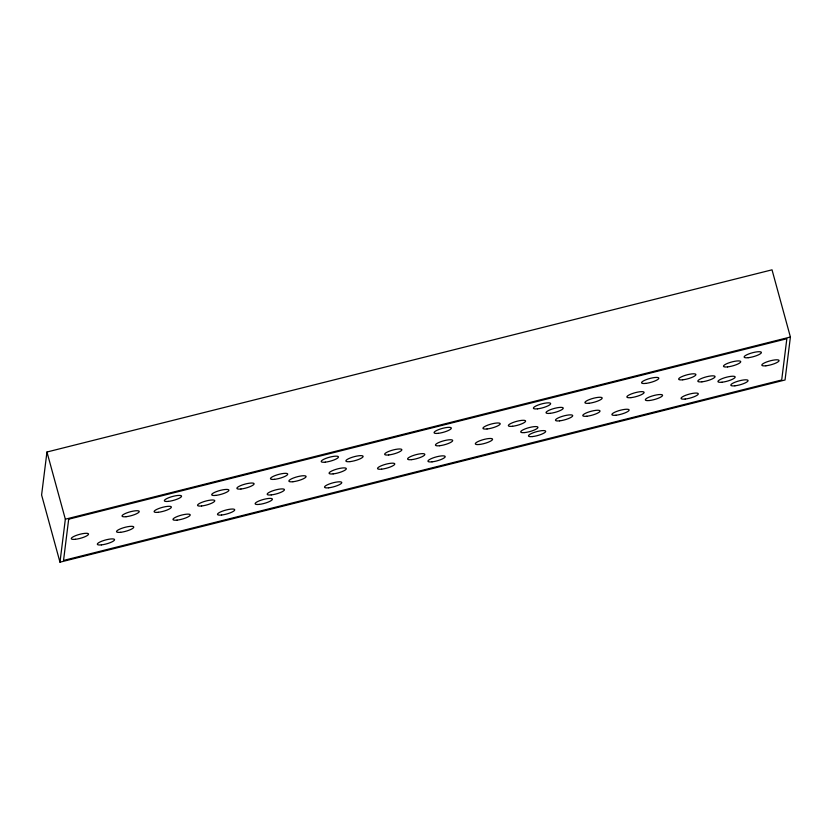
<?xml version="1.0" encoding="UTF-8"?>
<svg xmlns="http://www.w3.org/2000/svg" width="832" height="832" viewBox="0 0 832 832"><rect width="100%" height="100%" fill="white"/><g stroke="black" fill="none" stroke-linecap="round" stroke-linejoin="round"><path stroke-width="1.25" d="M46.956 452.015L41.6 494.978L59.977 562.172L785.044 379.985L790.4 337.022L772.023 269.828L46.956 452.015L65.343 519.199L59.977 562.172M65.343 519.199L790.4 337.022M68.682 519.189L63.544 560.446L781.695 379.995L786.843 338.749L68.682 519.189M765.908 365.789A8.934 2.007 -15.3 0 0 779.085 360.672A8.934 2.007 -15.3 0 0 766.376 362.066A8.934 2.007 -15.3 0 0 765.908 365.789M75.379 539.292A8.934 2.007 -15.3 0 0 88.556 534.175A8.934 2.007 -15.3 0 0 75.837 535.569A8.934 2.007 -15.3 0 0 75.379 539.292M589.025 403.26A8.934 2.007 -15.3 0 0 602.202 398.143A8.934 2.007 -15.3 0 0 589.482 399.537A8.934 2.007 -15.3 0 0 589.025 403.26M524.794 432.567A8.934 2.007 -15.3 0 0 537.971 427.45A8.934 2.007 -15.3 0 0 525.262 428.844A8.934 2.007 -15.3 0 0 524.794 432.567M388.7 454.958A8.934 2.007 -15.3 0 0 401.877 449.852A8.934 2.007 -15.3 0 0 389.168 451.246A8.934 2.007 -15.3 0 0 388.7 454.958M271.274 494.905A8.934 2.007 -15.3 0 0 284.461 489.788A8.934 2.007 -15.3 0 0 271.742 491.182A8.934 2.007 -15.3 0 0 271.274 494.905M215.748 495.404A8.934 2.007 -15.3 0 0 228.925 490.298A8.934 2.007 -15.3 0 0 216.216 491.691A8.934 2.007 -15.3 0 0 215.748 495.404M682.75 379.798A8.934 2.007 -15.3 0 0 695.926 374.681A8.934 2.007 -15.3 0 0 683.207 376.074A8.934 2.007 -15.3 0 0 682.75 379.798M722.02 382.221A8.934 2.007 -15.3 0 0 735.197 377.104A8.934 2.007 -15.3 0 0 722.488 378.498A8.934 2.007 -15.3 0 0 722.02 382.221M487.053 428.969A8.934 2.007 -15.3 0 0 500.23 423.852A8.934 2.007 -15.3 0 0 487.51 425.246A8.934 2.007 -15.3 0 0 487.053 428.969M333.174 473.886A8.934 2.007 -15.3 0 0 346.351 468.77A8.934 2.007 -15.3 0 0 333.632 470.163A8.934 2.007 -15.3 0 0 333.174 473.886M177.06 520.125A8.934 2.007 -15.3 0 0 190.247 515.008A8.934 2.007 -15.3 0 0 177.528 516.402A8.934 2.007 -15.3 0 0 177.06 520.125M649.418 400.514A8.934 2.007 -15.3 0 0 662.594 395.398A8.934 2.007 -15.3 0 0 649.886 396.791A8.934 2.007 -15.3 0 0 649.418 400.514M586.862 416.229A8.934 2.007 -15.3 0 0 600.038 411.112A8.934 2.007 -15.3 0 0 587.33 412.506A8.934 2.007 -15.3 0 0 586.862 416.229M432.047 461.843A8.934 2.007 -15.3 0 0 445.224 456.726A8.934 2.007 -15.3 0 0 432.505 458.12A8.934 2.007 -15.3 0 0 432.047 461.843M381.618 469.165A8.934 2.007 -15.3 0 0 394.805 464.058A8.934 2.007 -15.3 0 0 382.086 465.442A8.934 2.007 -15.3 0 0 381.618 469.165M274.55 479.326A8.934 2.007 -15.3 0 0 287.726 474.209A8.934 2.007 -15.3 0 0 275.018 475.602A8.934 2.007 -15.3 0 0 274.55 479.326M685.142 399.048A8.934 2.007 -15.3 0 0 698.329 393.931A8.934 2.007 -15.3 0 0 685.61 395.325A8.934 2.007 -15.3 0 0 685.142 399.048M126.09 516.703A8.934 2.007 -15.3 0 0 139.266 511.597A8.934 2.007 -15.3 0 0 126.558 512.99A8.934 2.007 -15.3 0 0 126.09 516.703M221.572 515.029A8.934 2.007 -15.3 0 0 234.749 509.912A8.934 2.007 -15.3 0 0 222.04 511.306A8.934 2.007 -15.3 0 0 221.572 515.029M438.162 433.337A8.934 2.007 -15.3 0 0 451.35 428.22A8.934 2.007 -15.3 0 0 438.63 429.614A8.934 2.007 -15.3 0 0 438.162 433.337M748.238 357.698A8.934 2.007 -15.3 0 0 761.415 352.581A8.934 2.007 -15.3 0 0 748.696 353.974A8.934 2.007 -15.3 0 0 748.238 357.698M645.653 383.417A8.934 2.007 -15.3 0 0 658.83 378.3A8.934 2.007 -15.3 0 0 646.11 379.694A8.934 2.007 -15.3 0 0 645.653 383.417M101.41 544.887A8.934 2.007 -15.3 0 0 114.587 539.781A8.934 2.007 -15.3 0 0 101.878 541.164A8.934 2.007 -15.3 0 0 101.41 544.887M168.397 501.384A8.934 2.007 -15.3 0 0 181.574 496.278A8.934 2.007 -15.3 0 0 168.865 497.671A8.934 2.007 -15.3 0 0 168.397 501.384M328.609 487.802A8.934 2.007 -15.3 0 0 341.796 482.685A8.934 2.007 -15.3 0 0 329.077 484.078A8.934 2.007 -15.3 0 0 328.609 487.802M532.532 436.561A8.934 2.007 -15.3 0 0 545.709 431.454A8.934 2.007 -15.3 0 0 532.99 432.848A8.934 2.007 -15.3 0 0 532.532 436.561M727.563 366.902A8.934 2.007 -15.3 0 0 740.75 361.785A8.934 2.007 -15.3 0 0 728.031 363.178A8.934 2.007 -15.3 0 0 727.563 366.902M537.482 408.834A8.934 2.007 -15.3 0 0 550.67 403.728A8.934 2.007 -15.3 0 0 537.95 405.111A8.934 2.007 -15.3 0 0 537.482 408.834M325.302 462.155A8.934 2.007 -15.3 0 0 338.478 457.038A8.934 2.007 -15.3 0 0 325.77 458.432A8.934 2.007 -15.3 0 0 325.302 462.155M259.241 504.39A8.934 2.007 -15.3 0 0 272.418 499.273A8.934 2.007 -15.3 0 0 259.698 500.666A8.934 2.007 -15.3 0 0 259.241 504.39M158.205 512.294A8.934 2.007 -15.3 0 0 171.392 507.177A8.934 2.007 -15.3 0 0 158.673 508.57A8.934 2.007 -15.3 0 0 158.205 512.294M439.535 445.734A8.934 2.007 -15.3 0 0 452.712 440.617A8.934 2.007 -15.3 0 0 440.003 442.01A8.934 2.007 -15.3 0 0 439.535 445.734M630.958 397.634A8.934 2.007 -15.3 0 0 644.134 392.517A8.934 2.007 -15.3 0 0 631.426 393.91A8.934 2.007 -15.3 0 0 630.958 397.634M479.398 444.475A8.934 2.007 -15.3 0 0 492.586 439.358A8.934 2.007 -15.3 0 0 479.866 440.752A8.934 2.007 -15.3 0 0 479.398 444.475M550.087 413.348A8.934 2.007 -15.3 0 0 563.264 408.242A8.934 2.007 -15.3 0 0 550.555 409.635A8.934 2.007 -15.3 0 0 550.087 413.348M615.982 415.23A8.934 2.007 -15.3 0 0 629.158 410.114A8.934 2.007 -15.3 0 0 616.45 411.507A8.934 2.007 -15.3 0 0 615.982 415.23M292.926 481.728A8.934 2.007 -15.3 0 0 306.114 476.622A8.934 2.007 -15.3 0 0 293.394 478.015A8.934 2.007 -15.3 0 0 292.926 481.728M559.562 420.857A8.934 2.007 -15.3 0 0 572.738 415.74A8.934 2.007 -15.3 0 0 560.03 417.134A8.934 2.007 -15.3 0 0 559.562 420.857M512.595 426.265A8.934 2.007 -15.3 0 0 525.626 421.117A8.934 2.007 -15.3 0 0 512.741 422.625A8.934 2.007 -15.3 0 0 512.595 426.265M411.674 459.638A8.934 2.007 -15.3 0 0 424.861 454.522A8.934 2.007 -15.3 0 0 412.142 455.915A8.934 2.007 -15.3 0 0 411.674 459.638M201.625 505.981A8.934 2.007 -15.3 0 0 214.802 500.864A8.934 2.007 -15.3 0 0 202.093 502.258A8.934 2.007 -15.3 0 0 201.625 505.981M701.917 381.826A8.934 2.007 -15.3 0 0 715.094 376.709A8.934 2.007 -15.3 0 0 702.385 378.102A8.934 2.007 -15.3 0 0 701.917 381.826M349.96 461.625A8.934 2.007 -15.3 0 0 363.137 456.508A8.934 2.007 -15.3 0 0 350.428 457.902A8.934 2.007 -15.3 0 0 349.96 461.625M240.947 489.008A8.934 2.007 -15.3 0 0 254.124 483.902A8.934 2.007 -15.3 0 0 241.405 485.295A8.934 2.007 -15.3 0 0 240.947 489.008M120.609 532.303A8.934 2.007 -15.3 0 0 133.786 527.186A8.934 2.007 -15.3 0 0 121.077 528.58A8.934 2.007 -15.3 0 0 120.609 532.303M734.916 385.809A8.934 2.007 -15.3 0 0 748.093 380.692A8.934 2.007 -15.3 0 0 735.374 382.086A8.934 2.007 -15.3 0 0 734.916 385.809"/></g></svg>
